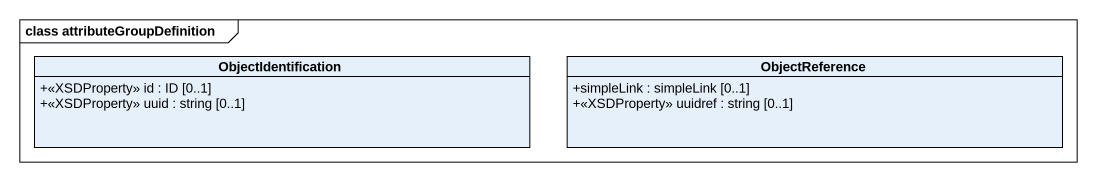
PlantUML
@startuml
mainframe class attributeGroupDefinition
hide circle
hide empty members
skinparam classAttributeIconSize 0
class ObjectIdentification {
  +<<XSDProperty>> id : ID [0..1]
  +<<XSDProperty>> uuid : string [0..1]
}
class ObjectReference {
  +simpleLink : simpleLink [0..1]
  +<<XSDProperty>> uuidref : string [0..1]
}
@enduml
